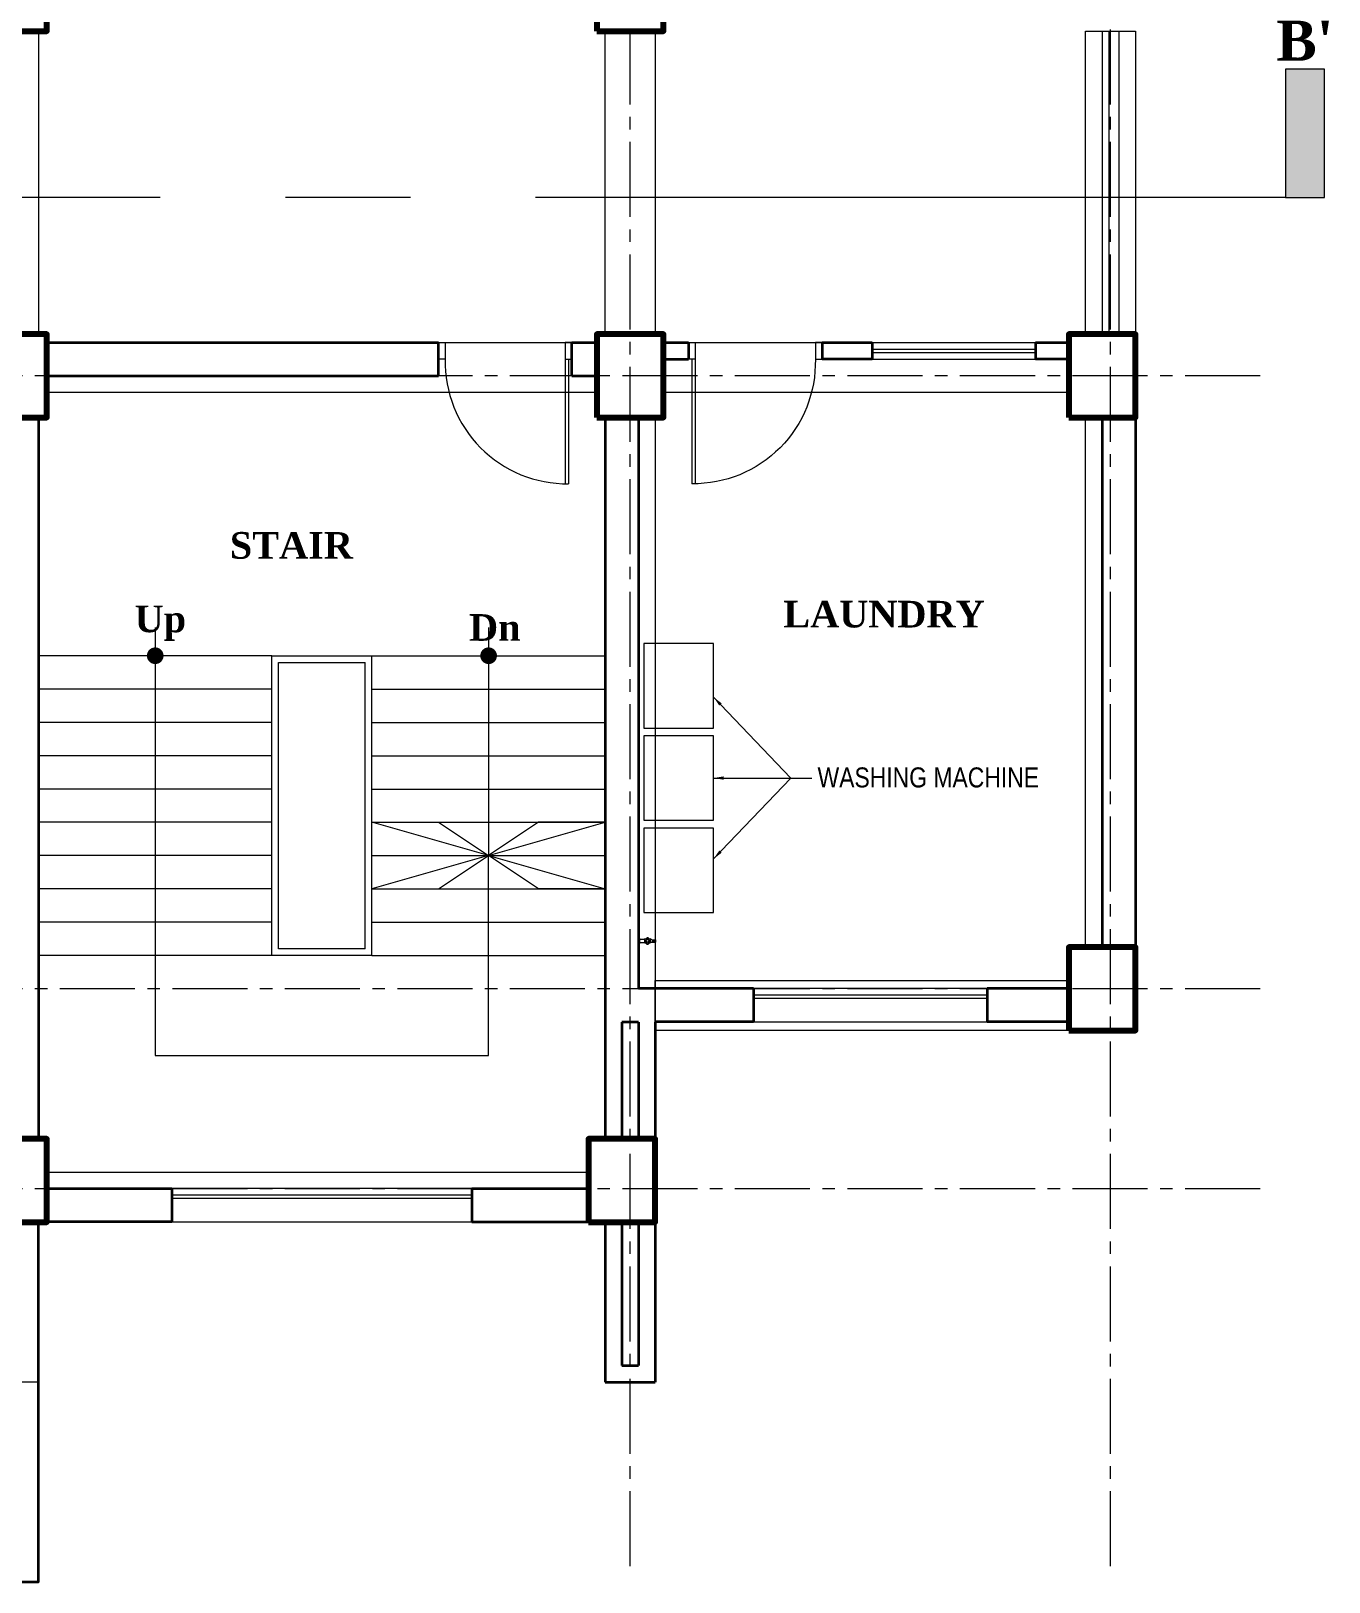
# Model space of a CAD drawing. Header units: feet. Extents: x 25261344 to 25389498, y 30010528 to 30074588.
# Drawn here: x 25379565.7 to 25379955, y 30072113.7 to 30072579.2 of the extents above; entities that cross this region are included whole.
import ezdxf

# ---------------------------------------------------------------- set-up
doc = ezdxf.new("R2010")
doc.units = ezdxf.units.FT
doc.header["$LTSCALE"] = 30
doc.header["$MEASUREMENT"] = 0
doc.linetypes.add('CENTER2', pattern=[1.125, 0.75, -0.125, 0.125, -0.125])
doc.layers.get('0').update_dxf_attribs({"lineweight": 5})
for name, color, linetype, lineweight in [('Column', 1, 'Continuous', 80), ('Dim-1', 7, 'Continuous', 9), ('Door', 32, 'Continuous', 5), ('FIX', 8, 'Continuous', 13), ('GRADE BEAM', 2, 'Continuous', 20), ('grid text', 252, 'CENTER2', 9), ('LINE', 193, 'Continuous', 9), ('line 2', 7, 'Continuous', 13), ('rail', 224, 'Continuous', 9), ('s. Fixture', 118, 'Continuous', 9), ('STAIR', 243, 'Continuous', 13), ('TEXT', 7, 'Continuous', 18), ('WALL', 7, 'Continuous', 35), ('WIN', 142, 'Continuous', 20)]:
    doc.layers.add(name, color=color, linetype=linetype, lineweight=lineweight)
doc.styles.get("Standard").update_dxf_attribs({"font": 'timesbd.ttf'})
doc.styles.add('SWIS_LT', font='swisscl.ttf')
doc.dimstyles.new('dim-02', dxfattribs={"dimtxt": 8, "dimasz": 3, "dimexe": 3, "dimexo": 3, "dimgap": 2, "dimtad": 0, "dimdec": 0, "dimzin": 0, "dimdsep": 46, "dimlunit": 4, "dimtxsty": 'SWIS_LT', "dimblk": 'ARCHTICK', "dimcen": 2, "dimdle": 3, "dimclrd": 256, "dimclre": 256, "dimclrt": 256, "dimadec": 0, "dimazin": 0, "dimtfac": 1, "dimtdec": 0, "dimtix": 1, "dimtmove": 0, "dimatfit": 3, "dimfxl": 0, "dimfrac": 2, "dimtolj": 1, "dimtzin": 1, "dimlwd": -1, "dimarcsym": 0})

# ---------------------------------------------------------------- blocks, each defined once
blk = doc.blocks.new('FG')
at = {"layer": 'Door'}
for p, q in [((-2, -5), (-2, -42.39)), ((-1, -5), (-1, -42.39))]:
    blk.add_line(p, q, dxfattribs=at)
for points in [[(-40, 0), (-38, 0), (-38, -5), (-40, -5)], [(0, 0), (-2, 0), (-2, -5), (0, -5)]]:
    blk.add_lwpolyline(points, dxfattribs=at)
blk.add_arc((-1.44, -5.83), 36.57, 178.7054, 270.6905, dxfattribs=at)
blk = doc.blocks.new('_ArchTick')
at = {"color": 0, "linetype": 'ByBlock', "const_width": 0.15}
blk.add_lwpolyline([(-0.5, -0.5), (0.5, 0.5)], dxfattribs=at)
blk = doc.blocks.new('Tap')
at = {"layer": 's. Fixture'}
h = blk.add_hatch(color=256, dxfattribs=at)
h.paths.add_polyline_path([(-0.56, -2.79, 1), (0.55, -2.79, 1)])
h.paths.add_polyline_path([(0.41, -2.79, -1), (-0.42, -2.79, -1)], flags=16)
for p, q in [((0, -0.25), (0, 0)), ((-0.5, -0.5), (-0.5, -1.96)), ((-0.36, -4.04), (-0.36, -5.09)), ((-0.36, -4.43), (0.35, -4.43)), ((-0.36, -4.6), (0.36, -4.6)), ((-0.36, -4.6), (0.36, -4.6)), ((0.36, -4.04), (0.36, -5.09)), ((0.5, -0.5), (0.5, -1.96)), ((-0.36, -4.73), (0.36, -4.73)), ((-0.36, -4.86), (0.36, -4.86)), ((-0.36, -4.86), (0.36, -4.86)), ((-0.36, -4.99), (0.36, -4.99)), ((-0.35, -5.12), (0.35, -5.12)), ((-0.35, -5.12), (0.35, -5.12)), ((-0.29, -5.25), (0.29, -5.25))]:
    blk.add_line(p, q, dxfattribs=at)
blk.add_lwpolyline([(0.97, -2.54), (0.72, -2.6, 0.131281), (0.53, -2.26), (0.71, -2.09), (0.71, -2.08), (0.26, -1.82), (0.25, -1.82), (0.19, -2.06, 0.129161), (-0.19, -2.06), (-0.26, -1.82), (-0.26, -1.82), (-0.71, -2.08), (-0.53, -2.26, 0.131793), (-0.73, -2.59), (-0.97, -2.53), (-0.97, -3.05), (-0.73, -2.98, 0.131959), (-0.53, -3.32), (-0.71, -3.49), (-0.26, -3.75), (-0.2, -3.51, 0.131818), (0.19, -3.51), (0.26, -3.75), (0.71, -3.49), (0.71, -3.49), (0.53, -3.32, 0.132548), (0.72, -2.98), (0.97, -3.04)], format="xyb", dxfattribs=at)
blk.add_lwpolyline([(0.75, -0.25), (-0.75, -0.25), (-0.75, -0.38, 0.414214), (-0.62, -0.5), (0.62, -0.5, 0.414214), (0.75, -0.38)], format="xyb", close=True, dxfattribs=at)
blk.add_lwpolyline([(0.97, -3.04), (0.97, -2.54)], dxfattribs=at)
for radius in [0.555, 0.415]:
    blk.add_circle((0, -2.79), radius, dxfattribs=at)
for points in [[(-0.36, -4.04), (-0.45, -3.89), (-0.5, -3.62)], [(0.36, -4.04), (0.46, -3.88), (0.5, -3.62)], [(-0.29, -5.25), (-0.33, -5.18), (-0.36, -5.09)], [(0.29, -5.25), (0.33, -5.18), (0.36, -5.09)]]:
    blk.add_spline(points, degree=3, dxfattribs=at)
blk = doc.blocks.new('DGFGSDFG')
at = {"layer": 'grid text'}
for p, q in [((25360901.96, 30072118.41), (25360901.96, 30072999.78)), ((25361045.96, 30072118.41), (25361045.96, 30072999.78)), ((25361090.85, 30072475.7), (25359529.41, 30072475.7)), ((25361090.85, 30072291.7), (25359529.41, 30072291.7)), ((25361090.85, 30072231.7), (25359529.41, 30072231.7))]:
    blk.add_line(p, q, dxfattribs=at)
blk = doc.blocks.new('T B')
at = {"layer": 'GRADE BEAM'}
for points in [[(25353363.57, 30069132.07), (25353378.57, 30069132.07), (25353378.54, 30069041.07), (25353363.54, 30069041.07)], [(25353548.54, 30069132.07), (25353563.54, 30069132.07), (25353563.54, 30069041.07), (25353548.54, 30069041.07)], [(25353692.54, 30069132.07), (25353707.54, 30069132.07), (25353707.54, 30069041.07), (25353692.54, 30069041.07)], [(25353546.04, 30069038.57), (25353546.04, 30069023.57), (25353381.04, 30069023.57), (25353381.04, 30069038.57)], [(25353687.54, 30069038.57), (25353687.54, 30069023.57), (25353566.04, 30069023.57), (25353566.04, 30069038.57)], [(25353363.54, 30069016.07), (25353378.54, 30069016.07), (25353378.54, 30068799.57), (25353363.54, 30068799.57)], [(25353548.54, 30069016.07), (25353563.54, 30069016.07), (25353563.54, 30068799.57), (25353548.54, 30068799.57)], [(25353692.54, 30069016.07), (25353707.54, 30069016.07), (25353707.54, 30068857.07), (25353692.54, 30068857.07)], [(25353687.54, 30068847.07), (25353687.54, 30068832.07), (25353563.54, 30068832.07), (25353563.54, 30068847.07)], [(25353543.54, 30068789.57), (25353543.54, 30068774.57), (25353381.04, 30068774.57), (25353381.04, 30068789.57)], [(25353363.54, 30068774.57), (25353378.54, 30068774.57), (25353378.54, 30068726.57), (25353363.54, 30068726.57)], [(25353548.54, 30068774.57), (25353563.54, 30068774.57), (25353563.54, 30068726.57), (25353548.54, 30068726.57)]]:
    blk.add_lwpolyline(points, close=True, dxfattribs=at)
blk = doc.blocks.new('COL2')
at = {"layer": 'Column'}
for points in [[(1087.5, -266.5), (1107.5, -266.5), (1107.5, -241.5), (1087.5, -241.5)], [(1272.5, -266.5), (1292.5, -266.5), (1292.5, -241.5), (1272.5, -241.5)], [(1087.5, -382.5), (1107.5, -382.5), (1107.5, -357.5), (1087.5, -357.5)], [(1272.5, -382.5), (1292.5, -382.5), (1292.5, -357.5), (1272.5, -357.5)], [(1414, -382.5), (1434, -382.5), (1434, -357.5), (1414, -357.5)], [(1414, -566.5), (1434, -566.5), (1434, -541.5), (1414, -541.5)], [(1087.5, -624), (1107.5, -624), (1107.5, -599), (1087.5, -599)], [(1270, -624), (1290, -624), (1290, -599), (1270, -599)]]:
    blk.add_lwpolyline(points, close=True, dxfattribs=at)
at = {"layer": 'GRADE BEAM'}
blk.add_blockref('T B', (-25352273.54, -30069398.57), dxfattribs=at)

msp = doc.modelspace()

# ---------------------------------------------------------------- hatches: boundary and pattern name
at = {"linetype": 'CENTER2', "ltscale": 10}
msp.add_hatch(color=256, dxfattribs=at).paths.add_polyline_path([(25379953.59, 30072567.75), (25379953.59, 30072529.2), (25379941.94, 30072529.2), (25379941.94, 30072567.75)])

# ---------------------------------------------------------------- linework, layer by layer
msp.add_line((25379941.94, 30072529.2), (25378319.29, 30072529.2), dxfattribs=at)
msp.add_lwpolyline([(25379953.59, 30072529.2), (25379953.59, 30072567.75), (25379941.94, 30072567.75), (25379941.94, 30072529.2)], close=True, dxfattribs=at)
at = {"layer": 'FIX', "ltscale": 20}
for points in [[(25379770.4, 30072395.33), (25379749.44, 30072395.33), (25379749.44, 30072370), (25379770.4, 30072370)], [(25379770.4, 30072367.65), (25379749.44, 30072367.65), (25379749.44, 30072342.33), (25379770.4, 30072342.33)], [(25379770.4, 30072339.97), (25379749.44, 30072339.97), (25379749.44, 30072314.65), (25379770.4, 30072314.65)]]:
    msp.add_lwpolyline(points, close=True, dxfattribs=at)
at = {"layer": 'LINE', "color": 0, "ltscale": 10}
for points in [[(25379602.91, 30072400.16), (25379602.91, 30072271.7), (25379602.91, 30072271.7), (25379702.91, 30072271.7), (25379702.91, 30072331.7), (25379667.91, 30072321.7), (25379687.91, 30072321.7), (25379702.91, 30072331.7), (25379737.91, 30072321.7), (25379717.91, 30072321.7), (25379702.91, 30072331.7)], [(25379702.91, 30072400.16), (25379702.91, 30072331.7), (25379667.91, 30072341.7), (25379687.91, 30072341.7), (25379702.91, 30072331.7), (25379737.91, 30072341.7), (25379717.91, 30072341.7), (25379702.91, 30072331.7)]]:
    msp.add_lwpolyline(points, dxfattribs=at)
at = {"layer": 'LINE', "color": 0, "ltscale": 10, "const_width": 2.5}
for points in [[(25379602.91, 30072392.95, -1), (25379602.91, 30072390.45, -1)], [(25379702.91, 30072392.95, -1), (25379702.91, 30072390.45, -1)]]:
    msp.add_lwpolyline(points, format="xyb", close=True, dxfattribs=at)
at = {"layer": 'line 2'}
for p, q in [((25379886.91, 30072579.2), (25379886.91, 30072488.2)), ((25379896.91, 30072579.2), (25379896.91, 30072488.2)), ((25379567.91, 30072113.7), (25379367.91, 30072113.7))]:
    msp.add_line(p, q, dxfattribs=at)
at = {"layer": 'rail'}
for p, q in [((25379888.91, 30072579.2), (25379888.91, 30072488.2)), ((25379891.91, 30072579.2), (25379891.91, 30072488.2)), ((25379637.91, 30072301.7), (25379637.91, 30072391.7)), ((25379637.91, 30072391.7), (25379667.91, 30072391.7)), ((25379639.91, 30072303.7), (25379639.91, 30072389.7)), ((25379639.91, 30072389.7), (25379665.91, 30072389.7)), ((25379665.91, 30072303.7), (25379665.91, 30072389.7)), ((25379667.91, 30072301.7), (25379667.91, 30072391.7)), ((25379667.91, 30072301.7), (25379637.91, 30072301.7)), ((25379665.91, 30072303.7), (25379639.91, 30072303.7))]:
    msp.add_line(p, q, dxfattribs=at)
at = {"layer": 'STAIR'}
for p, q in [((25379637.91, 30072391.7), (25379567.91, 30072391.7)), ((25379667.91, 30072391.7), (25379737.91, 30072391.7)), ((25379637.91, 30072381.7), (25379567.91, 30072381.7)), ((25379667.91, 30072381.7), (25379737.91, 30072381.7)), ((25379637.91, 30072371.7), (25379567.91, 30072371.7)), ((25379667.91, 30072371.7), (25379737.91, 30072371.7)), ((25379637.91, 30072361.7), (25379567.91, 30072361.7)), ((25379667.91, 30072361.7), (25379737.91, 30072361.7)), ((25379637.91, 30072351.7), (25379567.91, 30072351.7)), ((25379667.91, 30072351.7), (25379737.91, 30072351.7)), ((25379637.91, 30072341.7), (25379567.91, 30072341.7)), ((25379667.91, 30072341.7), (25379737.91, 30072341.7)), ((25379637.91, 30072331.7), (25379567.91, 30072331.7)), ((25379667.91, 30072331.7), (25379737.91, 30072331.7)), ((25379637.91, 30072321.7), (25379567.91, 30072321.7)), ((25379667.91, 30072321.7), (25379737.91, 30072321.7)), ((25379637.91, 30072311.7), (25379567.91, 30072311.7)), ((25379667.91, 30072311.7), (25379737.91, 30072311.7)), ((25379637.91, 30072301.7), (25379567.91, 30072301.7)), ((25379667.91, 30072301.7), (25379737.91, 30072301.7))]:
    msp.add_line(p, q, dxfattribs=at)
at = {"layer": 'WALL', "ltscale": 10}
for p, q in [((25379570.41, 30072485.7), (25379687.91, 30072485.7)), ((25379687.91, 30072475.7), (25379687.91, 30072485.7)), ((25379727.91, 30072485.7), (25379735.41, 30072485.7)), ((25379727.91, 30072475.7), (25379727.91, 30072485.7)), ((25379755.41, 30072485.7), (25379762.91, 30072485.7)), ((25379802.91, 30072485.7), (25379802.91, 30072480.7)), ((25379802.91, 30072485.7), (25379817.91, 30072485.7)), ((25379866.91, 30072485.7), (25379876.91, 30072485.7)), ((25379755.41, 30072480.7), (25379762.91, 30072480.7)), ((25379817.91, 30072480.7), (25379802.91, 30072480.7)), ((25379876.91, 30072480.7), (25379866.91, 30072480.7)), ((25379570.41, 30072475.7), (25379687.91, 30072475.7)), ((25379727.91, 30072475.7), (25379735.41, 30072475.7)), ((25379567.91, 30072463.2), (25379567.91, 30072246.7)), ((25379737.91, 30072463.2), (25379737.91, 30072246.7)), ((25379747.91, 30072463.2), (25379747.91, 30072291.7)), ((25379886.91, 30072463.2), (25379886.91, 30072304.2)), ((25379896.91, 30072463.2), (25379896.91, 30072304.2)), ((25379782.41, 30072291.82), (25379747.91, 30072291.82)), ((25379782.41, 30072291.82), (25379782.41, 30072281.82)), ((25379876.91, 30072291.82), (25379852.41, 30072291.82)), ((25379742.91, 30072281.7), (25379742.91, 30072246.7)), ((25379747.91, 30072281.7), (25379742.91, 30072281.7)), ((25379747.91, 30072281.7), (25379747.91, 30072246.7)), ((25379782.41, 30072281.82), (25379752.91, 30072281.82)), ((25379752.91, 30072281.7), (25379752.91, 30072246.7)), ((25379876.91, 30072281.82), (25379852.41, 30072281.82)), ((25379570.41, 30072231.82), (25379607.91, 30072231.82)), ((25379607.91, 30072231.82), (25379607.91, 30072221.82)), ((25379697.91, 30072231.82), (25379732.91, 30072231.82)), ((25379607.91, 30072221.82), (25379567.91, 30072221.82)), ((25379697.91, 30072221.82), (25379737.91, 30072221.82)), ((25379737.91, 30072221.7), (25379737.91, 30072173.7)), ((25379742.91, 30072221.7), (25379742.91, 30072178.7)), ((25379747.91, 30072221.7), (25379747.91, 30072178.7)), ((25379752.91, 30072221.7), (25379752.91, 30072173.7)), ((25379742.91, 30072178.7), (25379747.91, 30072178.7)), ((25379737.91, 30072173.7), (25379752.91, 30072173.7))]:
    msp.add_line(p, q, dxfattribs=at)
for points in [[(25379762.91, 30072485.7), (25379762.91, 30072480.7)], [(25379817.91, 30072485.7), (25379817.91, 30072480.7)], [(25379866.91, 30072485.7), (25379866.91, 30072480.7)], [(25379852.41, 30072291.82), (25379852.41, 30072281.82)], [(25379697.91, 30072231.82), (25379697.91, 30072221.82)], [(25379552.91, 30072221.7), (25379552.91, 30072113.7), (25379567.91, 30072113.7), (25379567.91, 30072221.7)]]:
    msp.add_lwpolyline(points, dxfattribs=at)
at = {"layer": 'WIN'}
for p, q in [((25379817.91, 30072485.7), (25379866.91, 30072485.7)), ((25379817.91, 30072483.7), (25379866.91, 30072483.7)), ((25379817.91, 30072482.7), (25379866.91, 30072482.7)), ((25379817.91, 30072480.7), (25379866.91, 30072480.7)), ((25379852.41, 30072291.82), (25379782.41, 30072291.82)), ((25379852.41, 30072289.82), (25379782.41, 30072289.82)), ((25379852.41, 30072288.82), (25379782.41, 30072288.82)), ((25379782.41, 30072281.82), (25379852.41, 30072281.82)), ((25379697.91, 30072231.82), (25379607.91, 30072231.82)), ((25379697.91, 30072229.82), (25379607.91, 30072229.82)), ((25379697.91, 30072228.82), (25379607.91, 30072228.82)), ((25379607.91, 30072221.82), (25379697.91, 30072221.82))]:
    msp.add_line(p, q, dxfattribs=at)

# ---------------------------------------------------------------- block references
msp.add_blockref('DGFGSDFG', (18843.45, 0))
at = {"layer": 'Dim-1'}
msp.add_blockref('COL2', (25378462.91, 30072845.7), dxfattribs=at)
at = {"layer": 'Door', "color": 2}
msp.add_blockref('FG', (25379727.91, 30072485.7), dxfattribs=at)
at = {"layer": 'Door', "color": 2, "xscale": -1}
msp.add_blockref('FG', (25379762.91, 30072485.7), dxfattribs=at)
at = {"layer": 's. Fixture', "rotation": 90.00000000000001}
msp.add_blockref('Tap', (25379747.78, 30072306.11), dxfattribs=at)

# ---------------------------------------------------------------- texts
at = {"linetype": 'CENTER2', "ltscale": 10, "insert": (25379956.34, 30072570.26), "char_height": 12, "width": 17.0513, "attachment_point": 9}
msp.add_mtext("B'", dxfattribs=at)
at = {"layer": 'TEXT', "ltscale": 10, "char_height": 8}
for s, insert, width, attachment_point in [('STAIR', (25379625.28, 30072420.7), 174.7812, 7), ('LAUNDRY', (25379791.29, 30072408.18), 174.7812, 1), ('Up', (25379612.17, 30072396.16), 179.7812, 9), ('Dn', (25379712.5, 30072396.16), 172.2812, 9)]:
    msp.add_mtext(s, dxfattribs=dict(at, insert=insert, width=width, attachment_point=attachment_point))
at = {"layer": 'TEXT', "ltscale": 20, "insert": (25379834.79, 30072352.09), "char_height": 6, "width": 144.4952, "attachment_point": 8}
msp.add_mtext('{\\fArial Narrow|b0|i0|c0|p34;WASHING MACHINE}', dxfattribs=at)

# ---------------------------------------------------------------- leaders
at = {"layer": 'Dim-1', "color": 2}
for points in [[(25379770.4, 30072379.24), (25379793.53, 30072354.99)], [(25379770.4, 30072354.99), (25379799.81, 30072354.99)], [(25379770.4, 30072330.74), (25379793.53, 30072354.99)]]:
    msp.add_leader(points, dimstyle='dim-02', override={"dimgap": 2, "dimtad": 0}, dxfattribs=at)

doc.saveas('drawing.dxf')
